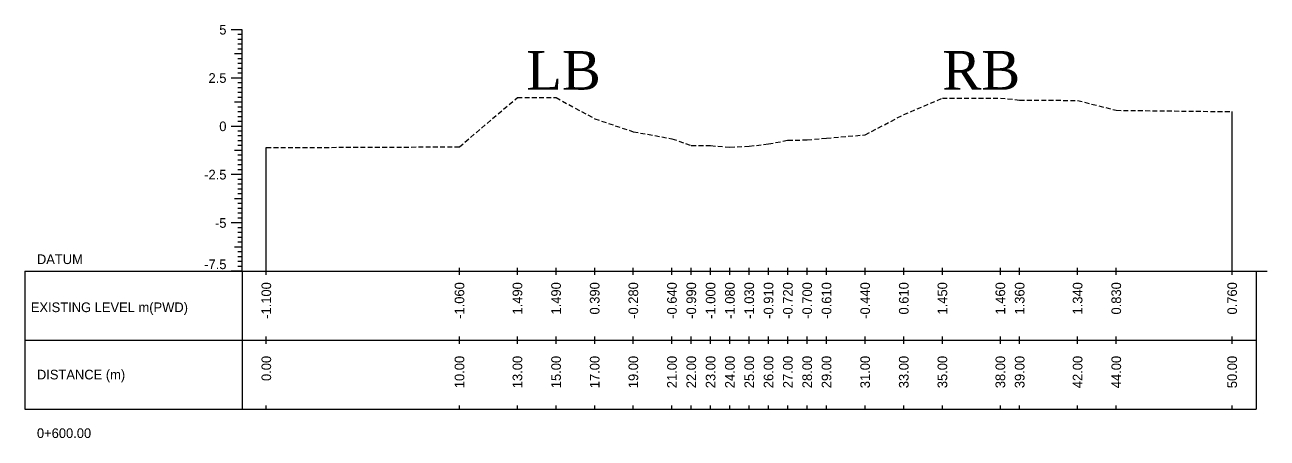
# Model space of a CAD drawing. Header units: inches. Extents: x 2917 to 4535, y -1482 to -1060.
# Drawn here: x 3272.8 to 3337.1, y -1357.3 to -1336 of the extents above; entities that cross this region are included whole.
import ezdxf
from ezdxf.enums import TextEntityAlignment as Align

# ---------------------------------------------------------------- set-up
doc = ezdxf.new("R2010")
doc.units = ezdxf.units.IN
doc.header["$MEASUREMENT"] = 0
doc.linetypes.add('HIDDEN', pattern=[0.375, 0.25, -0.125])
doc.layers.add('CS_Drawing', color=7, linetype='Continuous')
doc.layers.add('GL', color=3, linetype='HIDDEN')
doc.styles.add('romans', font='romans.shx')

msp = doc.modelspace()

# ---------------------------------------------------------------- linework, layer by layer
at = {"layer": 'CS_Drawing'}
for p, q in [((3284.033, -1336.201), (3283.47, -1336.201)), ((3284.033, -1336.201), (3283.639, -1336.201)), ((3284.033, -1336.201), (3283.808, -1336.201)), ((3284.033, -1348.701), (3284.033, -1336.201)), ((3284.033, -1336.451), (3283.808, -1336.451)), ((3284.033, -1336.701), (3283.808, -1336.701)), ((3284.033, -1336.951), (3283.808, -1336.951)), ((3284.033, -1337.451), (3283.639, -1337.451)), ((3284.033, -1337.201), (3283.808, -1337.201)), ((3284.033, -1337.451), (3283.808, -1337.451)), ((3284.033, -1337.701), (3283.808, -1337.701)), ((3284.033, -1337.951), (3283.808, -1337.951)), ((3284.033, -1338.201), (3283.808, -1338.201)), ((3284.033, -1338.701), (3283.47, -1338.701)), ((3284.033, -1338.701), (3283.639, -1338.701)), ((3284.033, -1338.451), (3283.808, -1338.451)), ((3284.033, -1338.701), (3283.808, -1338.701)), ((3284.033, -1338.951), (3283.808, -1338.951)), ((3284.033, -1339.201), (3283.808, -1339.201)), ((3284.033, -1339.451), (3283.808, -1339.451)), ((3284.033, -1339.951), (3283.639, -1339.951)), ((3284.033, -1339.701), (3283.808, -1339.701)), ((3284.033, -1339.951), (3283.808, -1339.951)), ((3284.033, -1340.201), (3283.808, -1340.201)), ((3284.033, -1340.451), (3283.808, -1340.451)), ((3284.033, -1340.701), (3283.808, -1340.701)), ((3335.283, -1348.701), (3335.283, -1340.441)), ((3284.033, -1341.201), (3283.47, -1341.201)), ((3284.033, -1341.201), (3283.639, -1341.201)), ((3284.033, -1340.951), (3283.808, -1340.951)), ((3284.033, -1341.201), (3283.808, -1341.201)), ((3284.033, -1341.451), (3283.808, -1341.451)), ((3284.033, -1341.701), (3283.808, -1341.701)), ((3284.033, -1341.951), (3283.808, -1341.951)), ((3284.033, -1342.201), (3283.808, -1342.201)), ((3284.033, -1342.451), (3283.639, -1342.451)), ((3284.033, -1342.451), (3283.808, -1342.451)), ((3284.033, -1342.701), (3283.808, -1342.701)), ((3285.283, -1348.701), (3285.283, -1342.301)), ((3284.033, -1342.951), (3283.808, -1342.951)), ((3284.033, -1343.201), (3283.808, -1343.201)), ((3284.033, -1343.451), (3283.808, -1343.451)), ((3284.033, -1343.701), (3283.47, -1343.701)), ((3284.033, -1343.701), (3283.639, -1343.701)), ((3284.033, -1343.701), (3283.808, -1343.701)), ((3284.033, -1343.951), (3283.808, -1343.951)), ((3284.033, -1344.201), (3283.808, -1344.201)), ((3284.033, -1344.451), (3283.808, -1344.451)), ((3284.033, -1344.701), (3283.808, -1344.701)), ((3284.033, -1344.951), (3283.639, -1344.951)), ((3284.033, -1344.951), (3283.808, -1344.951)), ((3284.033, -1345.201), (3283.808, -1345.201)), ((3284.033, -1345.451), (3283.808, -1345.451)), ((3284.033, -1345.701), (3283.808, -1345.701)), ((3284.033, -1345.951), (3283.808, -1345.951)), ((3284.033, -1346.201), (3283.47, -1346.201)), ((3284.033, -1346.201), (3283.639, -1346.201)), ((3284.033, -1346.201), (3283.808, -1346.201)), ((3284.033, -1346.451), (3283.808, -1346.451)), ((3284.033, -1346.701), (3283.808, -1346.701)), ((3284.033, -1346.951), (3283.808, -1346.951)), ((3284.033, -1347.201), (3283.808, -1347.201)), ((3284.033, -1347.451), (3283.639, -1347.451)), ((3284.033, -1347.451), (3283.808, -1347.451)), ((3284.033, -1347.701), (3283.808, -1347.701)), ((3284.033, -1347.951), (3283.808, -1347.951)), ((3284.033, -1348.201), (3283.808, -1348.201)), ((3284.033, -1348.451), (3283.808, -1348.451)), ((3285.283, -1348.889), (3285.283, -1348.514)), ((3295.283, -1348.889), (3295.283, -1348.514)), ((3298.283, -1348.889), (3298.283, -1348.514)), ((3300.283, -1348.889), (3300.283, -1348.514)), ((3302.283, -1348.889), (3302.283, -1348.514)), ((3304.283, -1348.889), (3304.283, -1348.514)), ((3306.283, -1348.889), (3306.283, -1348.514)), ((3307.283, -1348.889), (3307.283, -1348.514)), ((3308.283, -1348.889), (3308.283, -1348.514)), ((3309.283, -1348.889), (3309.283, -1348.514)), ((3310.283, -1348.889), (3310.283, -1348.514)), ((3311.283, -1348.889), (3311.283, -1348.514)), ((3312.283, -1348.889), (3312.283, -1348.514)), ((3313.283, -1348.889), (3313.283, -1348.514)), ((3314.283, -1348.889), (3314.283, -1348.514)), ((3316.283, -1348.889), (3316.283, -1348.514)), ((3318.283, -1348.889), (3318.283, -1348.514)), ((3320.283, -1348.889), (3320.283, -1348.514)), ((3323.283, -1348.889), (3323.283, -1348.514)), ((3324.283, -1348.889), (3324.283, -1348.514)), ((3327.283, -1348.889), (3327.283, -1348.514)), ((3329.283, -1348.889), (3329.283, -1348.514)), ((3335.283, -1348.889), (3335.283, -1348.514)), ((3272.783, -1348.701), (3284.033, -1348.701)), ((3272.783, -1348.701), (3272.783, -1355.826)), ((3284.033, -1348.701), (3283.47, -1348.701)), ((3284.033, -1348.701), (3283.639, -1348.701)), ((3284.033, -1348.701), (3283.808, -1348.701)), ((3284.033, -1348.701), (3336.533, -1348.701)), ((3284.033, -1348.701), (3284.033, -1355.826)), ((3336.533, -1348.701), (3337.095, -1348.701)), ((3336.533, -1348.701), (3336.926, -1348.701)), ((3336.533, -1348.701), (3336.758, -1348.701)), ((3336.533, -1348.701), (3336.533, -1355.826)), ((3272.783, -1352.264), (3284.033, -1352.264)), ((3284.033, -1352.264), (3336.533, -1352.264)), ((3284.033, -1352.264), (3336.533, -1352.264)), ((3285.283, -1352.451), (3285.283, -1352.076)), ((3295.283, -1352.451), (3295.283, -1352.076)), ((3298.283, -1352.451), (3298.283, -1352.076)), ((3300.283, -1352.451), (3300.283, -1352.076)), ((3302.283, -1352.451), (3302.283, -1352.076)), ((3304.283, -1352.451), (3304.283, -1352.076)), ((3306.283, -1352.451), (3306.283, -1352.076)), ((3307.283, -1352.451), (3307.283, -1352.076)), ((3308.283, -1352.451), (3308.283, -1352.076)), ((3309.283, -1352.451), (3309.283, -1352.076)), ((3310.283, -1352.451), (3310.283, -1352.076)), ((3311.283, -1352.451), (3311.283, -1352.076)), ((3312.283, -1352.451), (3312.283, -1352.076)), ((3313.283, -1352.451), (3313.283, -1352.076)), ((3314.283, -1352.451), (3314.283, -1352.076)), ((3316.283, -1352.451), (3316.283, -1352.076)), ((3318.283, -1352.451), (3318.283, -1352.076)), ((3320.283, -1352.451), (3320.283, -1352.076)), ((3323.283, -1352.451), (3323.283, -1352.076)), ((3324.283, -1352.451), (3324.283, -1352.076)), ((3327.283, -1352.451), (3327.283, -1352.076)), ((3329.283, -1352.451), (3329.283, -1352.076)), ((3335.283, -1352.451), (3335.283, -1352.076)), ((3285.283, -1355.826), (3285.283, -1355.639)), ((3295.283, -1355.826), (3295.283, -1355.639)), ((3298.283, -1355.826), (3298.283, -1355.639)), ((3300.283, -1355.826), (3300.283, -1355.639)), ((3302.283, -1355.826), (3302.283, -1355.639)), ((3304.283, -1355.826), (3304.283, -1355.639)), ((3306.283, -1355.826), (3306.283, -1355.639)), ((3307.283, -1355.826), (3307.283, -1355.639)), ((3308.283, -1355.826), (3308.283, -1355.639)), ((3309.283, -1355.826), (3309.283, -1355.639)), ((3310.283, -1355.826), (3310.283, -1355.639)), ((3311.283, -1355.826), (3311.283, -1355.639)), ((3312.283, -1355.826), (3312.283, -1355.639)), ((3313.283, -1355.826), (3313.283, -1355.639)), ((3314.283, -1355.826), (3314.283, -1355.639)), ((3316.283, -1355.826), (3316.283, -1355.639)), ((3318.283, -1355.826), (3318.283, -1355.639)), ((3320.283, -1355.826), (3320.283, -1355.639)), ((3323.283, -1355.826), (3323.283, -1355.639)), ((3324.283, -1355.826), (3324.283, -1355.639)), ((3327.283, -1355.826), (3327.283, -1355.639)), ((3329.283, -1355.826), (3329.283, -1355.639)), ((3335.283, -1355.826), (3335.283, -1355.639)), ((3272.783, -1355.826), (3284.033, -1355.826)), ((3284.033, -1355.826), (3336.533, -1355.826))]:
    msp.add_line(p, q, dxfattribs=at)
at = {"layer": 'GL'}
msp.add_lwpolyline([(3285.283, -1342.301), (3295.283, -1342.261), (3298.283, -1339.711), (3300.283, -1339.711), (3302.283, -1340.811), (3304.283, -1341.481), (3306.283, -1341.841), (3307.283, -1342.191), (3308.283, -1342.201), (3309.283, -1342.281), (3310.283, -1342.231), (3311.283, -1342.111), (3312.283, -1341.921), (3313.283, -1341.901), (3314.283, -1341.811), (3316.283, -1341.641), (3318.283, -1340.591), (3320.283, -1339.751), (3323.283, -1339.741), (3324.283, -1339.841), (3327.283, -1339.861), (3329.283, -1340.371), (3335.283, -1340.441)], dxfattribs=at)

# ---------------------------------------------------------------- texts
at = {"char_height": 2, "width": 27.14775, "attachment_point": 1, "style": 'romans'}
for s, insert in [('{\\fTimes New Roman|b0|i0|c0|p18;LB}', (3298.741, -1337.307)), ('{\\fTimes New Roman|b0|i0|c0|p18;RB}', (3320.282, -1337.302))]:
    msp.add_mtext(s, dxfattribs=dict(at, insert=insert))
at = {"layer": 'CS_Drawing'}
for s, p in [('5', (3283.22, -1336.201)), ('2.5', (3283.22, -1338.701)), ('0', (3283.22, -1341.201)), ('-2.5', (3283.22, -1343.701)), ('-5', (3283.22, -1346.201))]:
    msp.add_text(s, height=0.5, dxfattribs=at).set_placement(p, align=Align.MIDDLE_RIGHT)
for s, p in [('DATUM', (3273.408, -1348.076)), ('EXISTING LEVEL m(PWD)', (3273.092, -1350.563)), ('DISTANCE (m)', (3273.408, -1354.045)), ('0+600.00', (3273.408, -1357.076))]:
    msp.add_text(s, height=0.5, dxfattribs=at).set_placement(p, align=Align.MIDDLE_LEFT)
msp.add_text('-7.5', height=0.5, dxfattribs=at).set_placement((3283.22, -1348.589), align=Align.RIGHT)
for s, p in [('-1.100', (3285.283, -1349.264)), ('-1.060', (3295.283, -1349.264)), ('1.490', (3298.283, -1349.264)), ('1.490', (3300.283, -1349.264)), ('0.390', (3302.283, -1349.264)), ('-0.280', (3304.283, -1349.264)), ('-0.640', (3306.283, -1349.264)), ('-0.990', (3307.283, -1349.264)), ('-1.000', (3308.283, -1349.264)), ('-1.080', (3309.283, -1349.264)), ('-1.030', (3310.283, -1349.264)), ('-0.910', (3311.283, -1349.264)), ('-0.720', (3312.283, -1349.264)), ('-0.700', (3313.283, -1349.264)), ('-0.610', (3314.283, -1349.264)), ('-0.440', (3316.283, -1349.264)), ('0.610', (3318.283, -1349.264)), ('1.450', (3320.283, -1349.264)), ('1.460', (3323.283, -1349.264)), ('1.360', (3324.283, -1349.264)), ('1.340', (3327.283, -1349.264)), ('0.830', (3329.283, -1349.264)), ('0.760', (3335.283, -1349.264)), ('0.00', (3285.283, -1353.076)), ('10.00', (3295.283, -1353.076)), ('13.00', (3298.283, -1353.076)), ('15.00', (3300.283, -1353.076)), ('17.00', (3302.283, -1353.076)), ('19.00', (3304.283, -1353.076)), ('21.00', (3306.283, -1353.076)), ('22.00', (3307.283, -1353.076)), ('23.00', (3308.283, -1353.076)), ('24.00', (3309.283, -1353.076)), ('25.00', (3310.283, -1353.076)), ('26.00', (3311.283, -1353.076)), ('27.00', (3312.283, -1353.076)), ('28.00', (3313.283, -1353.076)), ('29.00', (3314.283, -1353.076)), ('31.00', (3316.283, -1353.076)), ('33.00', (3318.283, -1353.076)), ('35.00', (3320.283, -1353.076)), ('38.00', (3323.283, -1353.076)), ('39.00', (3324.283, -1353.076)), ('42.00', (3327.283, -1353.076)), ('44.00', (3329.283, -1353.076)), ('50.00', (3335.283, -1353.076))]:
    msp.add_text(s, height=0.5, rotation=90, dxfattribs=at).set_placement(p, align=Align.MIDDLE_RIGHT)

doc.saveas('drawing.dxf')
